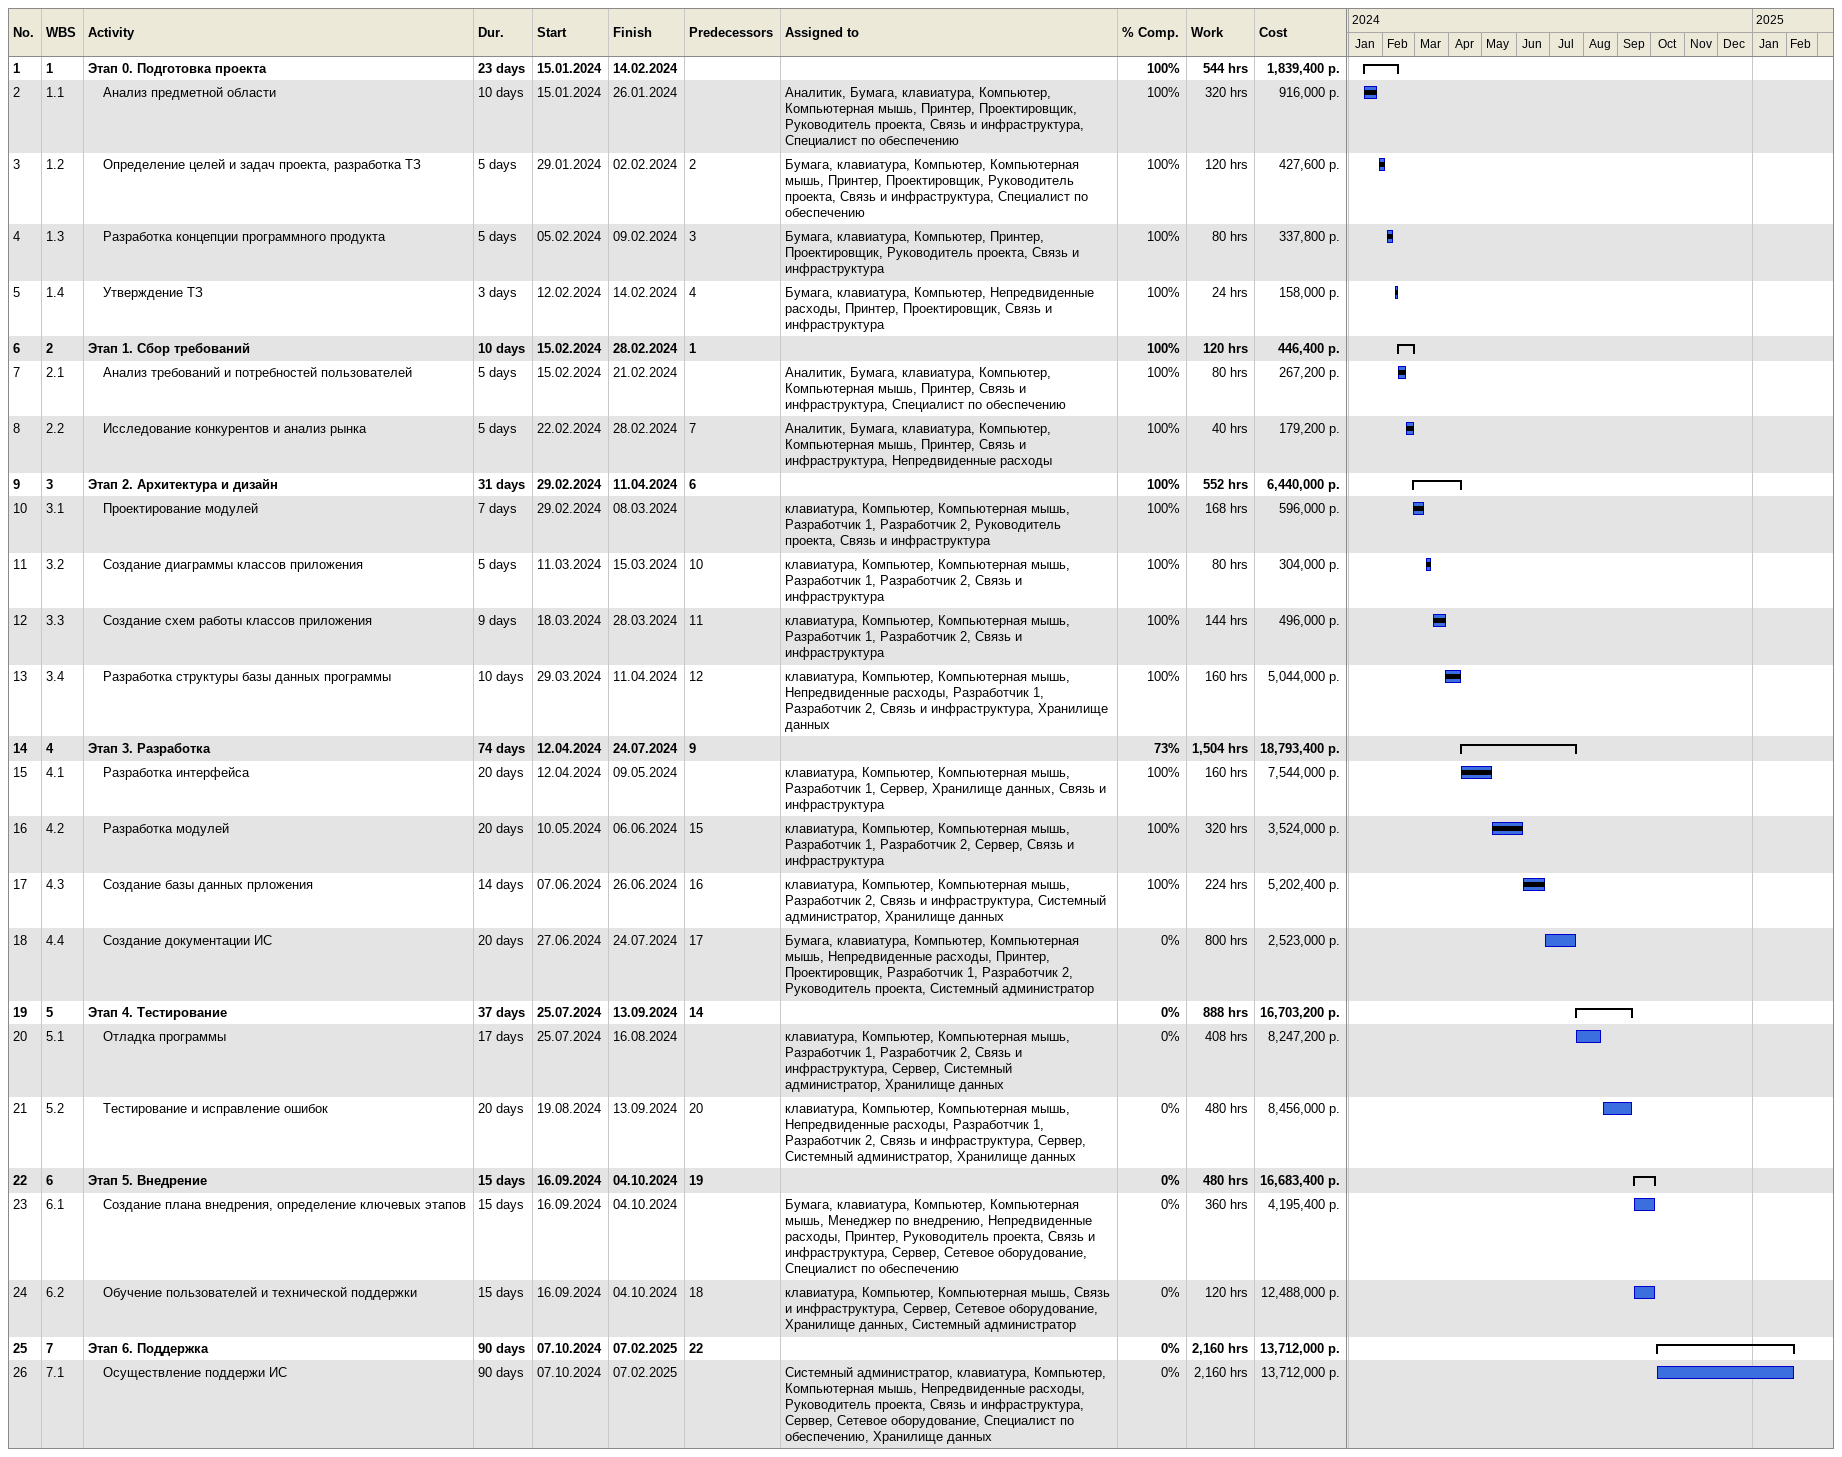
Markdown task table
| ID | WBS | Task | Duration | Start | Finish | Predecessors | Resources | % complete | Work (h) | Cost (р.) |
|---|---|---|---|---|---|---|---|---|---|---|
| 1 | 1 | **Этап 0. Подготовка проекта** | 23d | 2024-01-15 | 2024-02-14 |  |  | 100 | 544 | 1839400 |
| 2 | 1.1 | Анализ предметной области | 10d | 2024-01-15 | 2024-01-26 |  | Аналитик, Бумага, клавиатура, Компьютер, Компьютерная мышь, Принтер, Проектировщик, Руководитель проекта, Связь и инфраструктура, Специалист по обеспечению | 100 | 320 | 916000 |
| 3 | 1.2 | Определение целей и задач проекта, разработка ТЗ | 5d | 2024-01-29 | 2024-02-02 | 2 | Бумага, клавиатура, Компьютер, Компьютерная мышь, Принтер, Проектировщик, Руководитель проекта, Связь и инфраструктура, Специалист по обеспечению | 100 | 120 | 427600 |
| 4 | 1.3 | Разработка концепции программного продукта | 5d | 2024-02-05 | 2024-02-09 | 3 | Бумага, клавиатура, Компьютер, Принтер, Проектировщик, Руководитель проекта, Связь и инфраструктура | 100 | 80 | 337800 |
| 5 | 1.4 | Утверждение ТЗ | 3d | 2024-02-12 | 2024-02-14 | 4 | Бумага, клавиатура, Компьютер, Непредвиденные расходы, Принтер, Проектировщик, Связь и инфраструктура | 100 | 24 | 158000 |
| 6 | 2 | **Этап 1. Сбор требований** | 10d | 2024-02-15 | 2024-02-28 | 1 |  | 100 | 120 | 446400 |
| 7 | 2.1 | Анализ требований и потребностей пользователей | 5d | 2024-02-15 | 2024-02-21 |  | Аналитик, Бумага, клавиатура, Компьютер, Компьютерная мышь, Принтер, Связь и инфраструктура, Специалист по обеспечению | 100 | 80 | 267200 |
| 8 | 2.2 | Исследование конкурентов и анализ рынка | 5d | 2024-02-22 | 2024-02-28 | 7 | Аналитик, Бумага, клавиатура, Компьютер, Компьютерная мышь, Принтер, Связь и инфраструктура, Непредвиденные расходы | 100 | 40 | 179200 |
| 9 | 3 | **Этап 2. Архитектура и дизайн** | 31d | 2024-02-29 | 2024-04-11 | 6 |  | 100 | 552 | 6440000 |
| 10 | 3.1 | Проектирование модулей | 7d | 2024-02-29 | 2024-03-08 |  | клавиатура, Компьютер, Компьютерная мышь, Разработчик 1, Разработчик 2, Руководитель проекта, Связь и инфраструктура | 100 | 168 | 596000 |
| 11 | 3.2 | Создание диаграммы классов приложения | 5d | 2024-03-11 | 2024-03-15 | 10 | клавиатура, Компьютер, Компьютерная мышь, Разработчик 1, Разработчик 2, Связь и инфраструктура | 100 | 80 | 304000 |
| 12 | 3.3 | Создание схем работы классов приложения | 9d | 2024-03-18 | 2024-03-28 | 11 | клавиатура, Компьютер, Компьютерная мышь, Разработчик 1, Разработчик 2, Связь и инфраструктура | 100 | 144 | 496000 |
| 13 | 3.4 | Разработка структуры базы данных программы | 10d | 2024-03-29 | 2024-04-11 | 12 | клавиатура, Компьютер, Компьютерная мышь, Непредвиденные расходы, Разработчик 1, Разработчик 2, Связь и инфраструктура, Хранилище данных | 100 | 160 | 5044000 |
| 14 | 4 | **Этап 3. Разработка** | 74d | 2024-04-12 | 2024-07-24 | 9 |  | 73 | 1504 | 18793400 |
| 15 | 4.1 | Разработка интерфейса | 20d | 2024-04-12 | 2024-05-09 |  | клавиатура, Компьютер, Компьютерная мышь, Разработчик 1, Сервер, Хранилище данных, Связь и инфраструктура | 100 | 160 | 7544000 |
| 16 | 4.2 | Разработка модулей | 20d | 2024-05-10 | 2024-06-06 | 15 | клавиатура, Компьютер, Компьютерная мышь, Разработчик 1, Разработчик 2, Сервер, Связь и инфраструктура | 100 | 320 | 3524000 |
| 17 | 4.3 | Создание базы данных прложения | 14d | 2024-06-07 | 2024-06-26 | 16 | клавиатура, Компьютер, Компьютерная мышь, Разработчик 2, Связь и инфраструктура, Системный администратор, Хранилище данных | 100 | 224 | 5202400 |
| 18 | 4.4 | Создание документации ИС | 20d | 2024-06-27 | 2024-07-24 | 17 | Бумага, клавиатура, Компьютер, Компьютерная мышь, Непредвиденные расходы, Принтер, Проектировщик, Разработчик 1, Разработчик 2, Руководитель проекта, Системный администратор | 0 | 800 | 2523000 |
| 19 | 5 | **Этап 4. Тестирование** | 37d | 2024-07-25 | 2024-09-13 | 14 |  | 0 | 888 | 16703200 |
| 20 | 5.1 | Отладка программы | 17d | 2024-07-25 | 2024-08-16 |  | клавиатура, Компьютер, Компьютерная мышь, Разработчик 1, Разработчик 2, Связь и инфраструктура, Сервер, Системный администратор, Хранилище данных | 0 | 408 | 8247200 |
| 21 | 5.2 | Тестирование и исправление ошибок | 20d | 2024-08-19 | 2024-09-13 | 20 | клавиатура, Компьютер, Компьютерная мышь, Непредвиденные расходы, Разработчик 1, Разработчик 2, Связь и инфраструктура, Сервер, Системный администратор, Хранилище данных | 0 | 480 | 8456000 |
| 22 | 6 | **Этап 5. Внедрение** | 15d | 2024-09-16 | 2024-10-04 | 19 |  | 0 | 480 | 16683400 |
| 23 | 6.1 | Создание плана внедрения, определение ключевых этапов | 15d | 2024-09-16 | 2024-10-04 |  | Бумага, клавиатура, Компьютер, Компьютерная мышь, Менеджер по внедрению, Непредвиденные расходы, Принтер, Руководитель проекта, Связь и инфраструктура, Сервер, Сетевое оборудование, Специалист по обеспечению | 0 | 360 | 4195400 |
| 24 | 6.2 | Обучение пользователей и технической поддержки | 15d | 2024-09-16 | 2024-10-04 | 18 | клавиатура, Компьютер, Компьютерная мышь, Связь и инфраструктура, Сервер, Сетевое оборудование, Хранилище данных, Системный администратор | 0 | 120 | 12488000 |
| 25 | 7 | **Этап 6. Поддержка** | 90d | 2024-10-07 | 2025-02-07 | 22 |  | 0 | 2160 | 13712000 |
| 26 | 7.1 | Осуществление поддержи ИС | 90d | 2024-10-07 | 2025-02-07 |  | Системный администратор, клавиатура, Компьютер, Компьютерная мышь, Непредвиденные расходы, Руководитель проекта, Связь и инфраструктура, Сервер, Сетевое оборудование, Специалист по обеспечению, Хранилище данных | 0 | 2160 | 13712000 |
